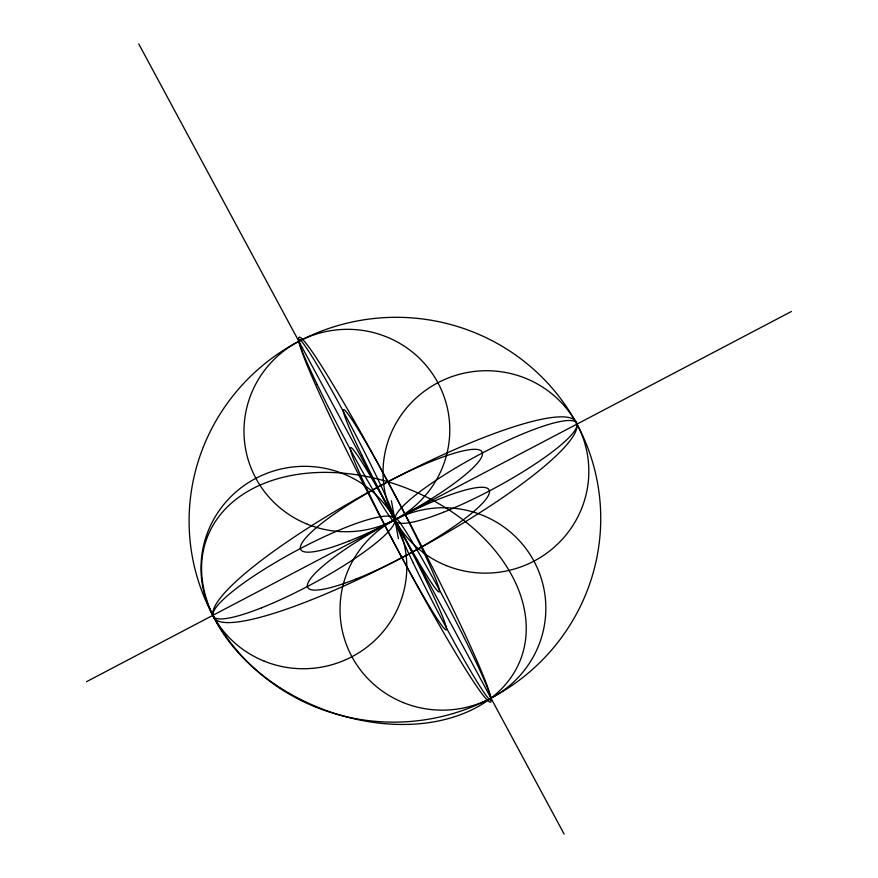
<?xml version="1.0" encoding="UTF-8"?>
<svg xmlns="http://www.w3.org/2000/svg" width="878" height="878" viewBox="0 0 878 878"><rect width="100%" height="100%" fill="white"/><g stroke="black" fill="none" stroke-linecap="round" stroke-linejoin="round"><path stroke-width="1.32" d="M86.571 681.668L791.429 311.481M138.746 43.9L564.148 834.1M391.39 500.756L398.425 538.697M261.435 607.861A102.967 18.405 -28.3 0 0 394.913 519.732A102.967 18.405 -28.3 0 0 255.344 575.002A102.967 18.405 -28.3 0 0 261.435 607.861M355.963 579.03A102.967 18.405 -28.3 0 0 489.441 490.901A102.967 18.405 -28.3 0 0 349.872 546.171A102.967 18.405 -28.3 0 0 355.963 579.03M443.467 512.258A102.967 18.405 -28.3 0 0 576.945 424.129A102.967 18.405 -28.3 0 0 437.376 479.399A102.967 18.405 -28.3 0 0 443.467 512.258M317.188 384.553A102.967 5.806 62.3 0 0 394.562 521.719A102.967 5.806 62.3 0 0 328.91 385.288A102.967 5.806 62.3 0 0 317.188 384.553M413.231 562.974A102.967 5.806 62.3 0 0 490.615 700.139A102.967 5.806 62.3 0 0 424.963 563.698A102.967 5.806 62.3 0 0 413.231 562.974M348.928 541.089A102.967 18.405 -28.3 0 0 482.417 452.96A102.967 18.405 -28.3 0 0 342.837 508.23A102.967 18.405 -28.3 0 0 348.928 541.089M403.331 702.598A102.967 101.146 -10.5 0 0 544.997 595.328A102.967 101.146 -10.5 0 0 380.481 528.896A102.967 101.146 -10.5 0 0 403.331 702.598M307.278 524.177A102.967 101.146 -10.5 0 0 448.943 416.907A102.967 101.146 -10.5 0 0 284.439 350.476A102.967 101.146 -10.5 0 0 307.278 524.177M368.727 492.734A102.967 5.806 62.3 0 0 446.101 629.899A102.967 5.806 62.3 0 0 380.459 493.469A102.967 5.806 62.3 0 0 368.727 492.734M361.692 454.793A102.967 5.806 62.3 0 0 439.066 591.959A102.967 5.806 62.3 0 0 373.424 455.528A102.967 5.806 62.3 0 0 361.692 454.793M446.32 565.586A102.967 101.146 -10.5 0 0 587.986 458.316A102.967 101.146 -10.5 0 0 423.481 391.884A102.967 101.146 -10.5 0 0 446.32 565.586M264.289 661.189A102.967 101.146 -10.5 0 0 405.954 553.919A102.967 101.146 -10.5 0 0 241.439 487.488A102.967 101.146 -10.5 0 0 264.289 661.189M315.696 707.042A205.935 202.291 -10.5 0 0 599.037 492.503A205.935 202.291 -10.5 0 0 270.007 359.64A205.935 202.291 -10.5 0 0 315.696 707.042M309.989 600.387A205.935 36.799 -28.3 0 0 576.945 424.129A205.935 36.799 -28.3 0 0 297.807 534.669A205.935 36.799 -28.3 0 0 309.989 600.387M335.506 427.795A205.935 11.601 62.3 0 0 490.264 702.137A205.935 11.601 62.3 0 0 358.97 429.265A205.935 11.601 62.3 0 0 335.506 427.795M245.818 660.552A168.148 118.179 21.5 0 0 519.414 662.341A168.148 118.179 21.5 0 0 326.495 472.375A168.148 118.179 21.5 0 0 245.818 660.552"/></g></svg>
